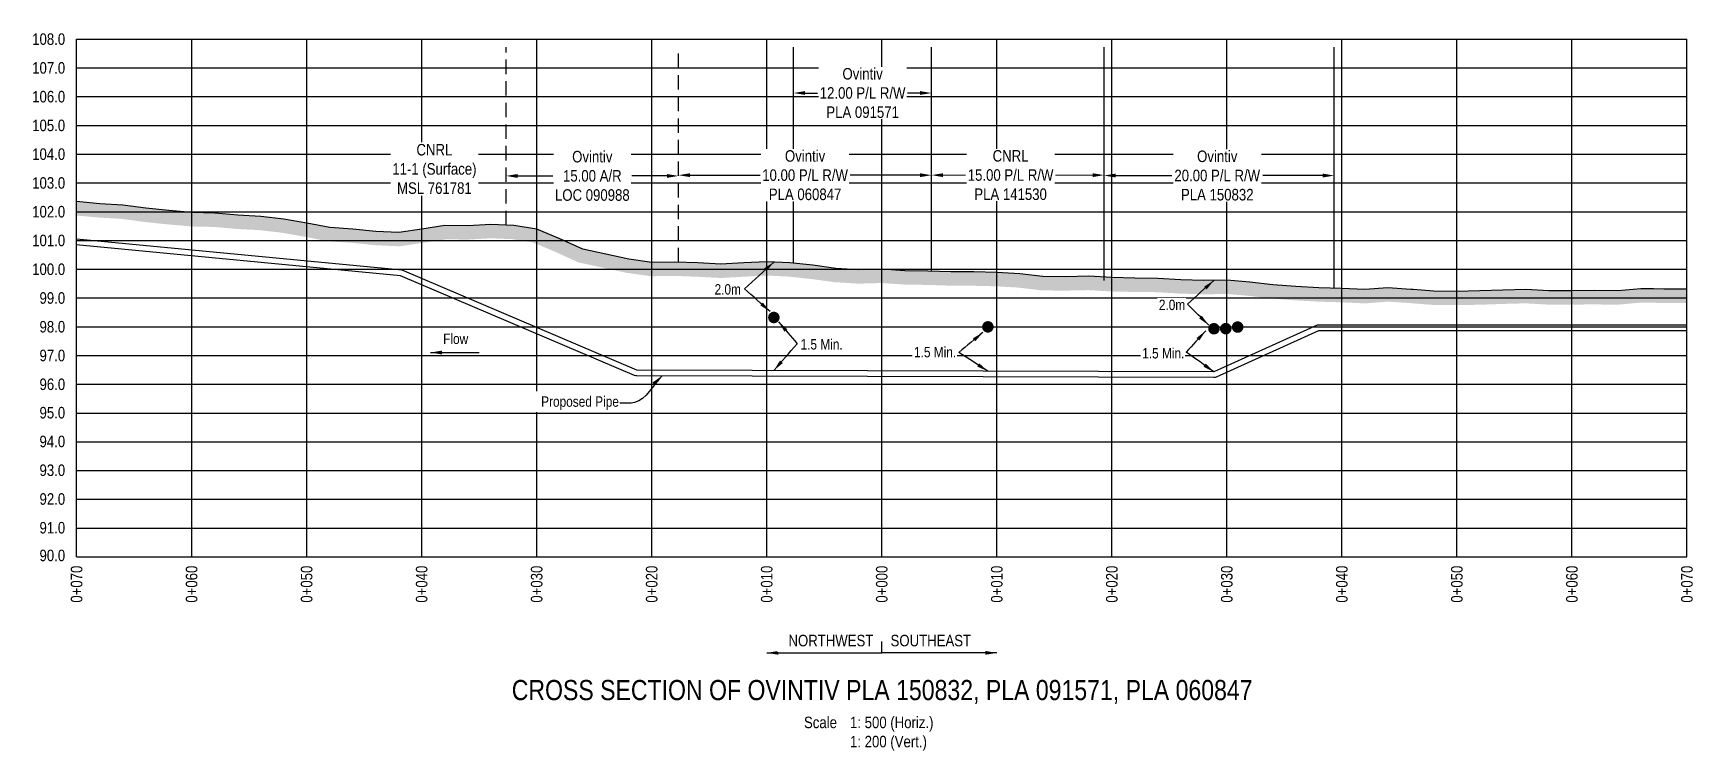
# Model space of a CAD drawing. Extents: x 391873 to 399328, y 6054492 to 6062838.
# Drawn here: x 396068 to 397510, y 6056277 to 6056900 of the extents above; entities that cross this region are included whole.
import ezdxf
from ezdxf.enums import TextEntityAlignment as Align

# ---------------------------------------------------------------- set-up
doc = ezdxf.new("R2010")
doc.units = 0
doc.header["$LTSCALE"] = 5
doc.header["$PDSIZE"] = 0.5
doc.linetypes.add('foc-ACCESSROAD', pattern=[3.75, 2.5, -1.25])
doc.linetypes.add('foc-TOPO', pattern=[1, 0.2, -0.8])
doc.layers.get('Defpoints').update_dxf_attribs({"color": 9})
doc.layers.add('C-RW-T', color=13, linetype='Continuous', lineweight=9)
doc.layers.add('C-WS-T', color=13, linetype='Continuous', lineweight=9)
for name, color, linetype in [('CG-NOTES', 7, 'Continuous'), ('DETAIL-T', 7, 'Continuous'), ('F-AR', 190, 'foc-ACCESSROAD'), ('F-RW', 190, 'Continuous'), ('L-DETAIL-T', 3, 'Continuous'), ('L-MON', 1, 'Continuous'), ('P-CROSSINGS-GRID', 8, 'Continuous'), ('P-CROSSINGS-GROUND', 48, 'foc-TOPO'), ('P-CROSSINGS-LINE', 3, 'Continuous'), ('P-PROPOSED', 10, 'Continuous'), ('S-T7', 7, 'Continuous')]:
    doc.layers.add(name, color=color, linetype=linetype)
doc.styles.add('140', font='ARIALN.TTF', dxfattribs={"height": 15})
doc.styles.add('80', font='ARIALN.TTF', dxfattribs={"height": 10})
doc.styles.add('80CG', font='ARIALN.TTF', dxfattribs={"height": 10})
doc.styles.add('80L', font='ARIALN.TTF', dxfattribs={"height": 10})
doc.dimstyles.new('Compass 5 000', dxfattribs={"dimscale": 5, "dimtxt": 9, "dimasz": 2, "dimexe": 0.2, "dimexo": 0.0625, "dimgap": 0.5, "dimtad": 0, "dimtih": 1, "dimtoh": 1, "dimzin": 0, "dimdsep": 46, "dimtxsty": '80CG', "dimcen": 0.1, "dimse1": 1, "dimse2": 1, "dimclrd": 256, "dimclrt": 256, "dimaunit": 1, "dimadec": 4, "dimazin": 0, "dimtfac": 0.06, "dimtofl": 0, "dimtmove": 0, "dimatfit": 1, "dimfxl": 0.2, "dimtolj": 1, "dimtzin": 0, "dimlwd": -1, "dimarcsym": 0})

# ---------------------------------------------------------------- blocks, each defined once
blk = doc.blocks.new('*D198')
at = {"layer": 'Defpoints', "color": 0, "transparency": 16777216}
for p in [(396478.7, 6056776.2), (396478.7, 6056768.5), (396628.6, 6056768.5)]:
    blk.add_point(p, dxfattribs=at)
at = {"layer": 'F-RW', "transparency": 16777216}
for p, q in [((396488.7, 6056776.2), (396519.3, 6056776.2)), ((396618.6, 6056776.2), (396588, 6056776.2))]:
    blk.add_line(p, q, dxfattribs=at)
for points in [[(396488.7, 6056777.8), (396488.7, 6056774.5), (396478.7, 6056776.2)], [(396618.6, 6056777.8), (396618.6, 6056774.5), (396628.6, 6056776.2)]]:
    blk.add_solid(points, dxfattribs=at)
at = {"layer": 'F-RW', "transparency": 16777216, "insert": (396553.7, 6056776.2), "char_height": 10, "attachment_point": 5, "style": '80CG', "bg_fill": 3, "box_fill_scale": 1.1, "bg_fill_color": 256, "bg_fill_true_color": 13158600, "bg_fill_transparency": 0}
blk.add_mtext('\\A1;Ovintiv\\P15.00 A/R\\PLOC 090988', dxfattribs=at)
blk = doc.blocks.new('*D199')
at = {"layer": 'C-RW-T', "transparency": 16777216}
for p, q in [((396858.5, 6056776.9), (396878.1, 6056776.9)), ((396988.5, 6056776.9), (396956.3, 6056776.9))]:
    blk.add_line(p, q, dxfattribs=at)
for points in [[(396858.5, 6056778.5), (396858.5, 6056775.2), (396848.5, 6056776.9)], [(396988.5, 6056778.5), (396988.5, 6056775.2), (396998.5, 6056776.9)]]:
    blk.add_solid(points, dxfattribs=at)
at = {"layer": 'Defpoints', "color": 0, "transparency": 16777216}
for p in [(396848.5, 6056849.3), (396998.5, 6056849.3), (396998.5, 6056776.9)]:
    blk.add_point(p, dxfattribs=at)
at = {"layer": 'C-RW-T', "transparency": 16777216, "insert": (396917.2, 6056776.9), "char_height": 10, "attachment_point": 5, "style": '80CG', "bg_fill": 3, "box_fill_scale": 1.1, "bg_fill_color": 256, "bg_fill_true_color": 13158600, "bg_fill_transparency": 0}
blk.add_mtext('\\A1;CNRL\\P15.00 P/L R/W\\PPLA 141530', dxfattribs=at)
blk = doc.blocks.new('*D200')
at = {"layer": 'Defpoints', "color": 0, "transparency": 16777216}
for p in [(396998.5, 6056776.5), (396998.5, 6056771.9), (397198.4, 6056771.9)]:
    blk.add_point(p, dxfattribs=at)
at = {"layer": 'F-RW', "transparency": 16777216}
for p, q in [((397008.5, 6056776.5), (397057.3, 6056776.5)), ((397188.4, 6056776.5), (397136.3, 6056776.5))]:
    blk.add_line(p, q, dxfattribs=at)
for points in [[(397008.5, 6056778.2), (397008.5, 6056774.8), (396998.5, 6056776.5)], [(397188.4, 6056778.2), (397188.4, 6056774.8), (397198.4, 6056776.5)]]:
    blk.add_solid(points, dxfattribs=at)
at = {"layer": 'F-RW', "transparency": 16777216, "insert": (397096.8, 6056776.5), "char_height": 10, "attachment_point": 5, "style": '80CG', "bg_fill": 3, "box_fill_scale": 1.1, "bg_fill_color": 256, "bg_fill_true_color": 13158600, "bg_fill_transparency": 0}
blk.add_mtext('\\A1;Ovintiv\\P20.00 P/L R/W\\PPLA 150832', dxfattribs=at)
blk = doc.blocks.new('*D201')
at = {"layer": 'Defpoints', "color": 0, "transparency": 16777216}
for p in [(396728.6, 6056848.8), (396728.6, 6056848.2), (396848.5, 6056848.8)]:
    blk.add_point(p, dxfattribs=at)
at = {"layer": 'F-RW', "transparency": 16777216}
for p, q in [((396738.6, 6056848.2), (396749.5, 6056848.2)), ((396838.5, 6056848.2), (396827.7, 6056848.2))]:
    blk.add_line(p, q, dxfattribs=at)
for points in [[(396738.6, 6056849.9), (396738.6, 6056846.6), (396728.6, 6056848.2)], [(396838.5, 6056849.9), (396838.5, 6056846.6), (396848.5, 6056848.2)]]:
    blk.add_solid(points, dxfattribs=at)
at = {"layer": 'F-RW', "transparency": 16777216, "insert": (396788.6, 6056848.2), "char_height": 10, "attachment_point": 5, "style": '80CG', "bg_fill": 3, "box_fill_scale": 1.1, "bg_fill_color": 256, "bg_fill_true_color": 13158600, "bg_fill_transparency": 0}
blk.add_mtext('\\A1;Ovintiv\\P12.00 P/L R/W\\PPLA 091571', dxfattribs=at)
blk = doc.blocks.new('PLIA')
at = {"color": 255, "const_width": 1}
blk.add_lwpolyline([(-0.5, 0, 1), (0.5, 0, 1)], format="xyb", close=True, dxfattribs=at)
blk = doc.blocks.new('PLIAA')
blk.add_blockref('PLIA', (0, 0))
blk = doc.blocks.new('PLIB')
at = {"color": 1}
blk.add_circle((0, 0), 0.8, dxfattribs=at)
blk = doc.blocks.new('PLIBB')
blk.add_blockref('PLIB', (0, 0))
blk = doc.blocks.new('PLICC')
for name in ['PLIAA', 'PLIBB']:
    blk.add_blockref(name, (0, 0))
blk = doc.blocks.new('PLI')
blk.add_blockref('PLICC', (0, 0))
blk = doc.blocks.new('*D215')
at = {"layer": 'Defpoints', "color": 0, "transparency": 16777216}
for p in [(396628.6, 6056776.8), (396628.6, 6056775.8), (396848.5, 6056775.8)]:
    blk.add_point(p, dxfattribs=at)
at = {"layer": 'F-RW', "transparency": 16777216}
for p, q in [((396638.6, 6056776.8), (396699.5, 6056776.8)), ((396838.5, 6056776.8), (396777.7, 6056776.8))]:
    blk.add_line(p, q, dxfattribs=at)
for points in [[(396638.6, 6056778.5), (396638.6, 6056775.2), (396628.6, 6056776.8)], [(396838.5, 6056778.5), (396838.5, 6056775.2), (396848.5, 6056776.8)]]:
    blk.add_solid(points, dxfattribs=at)
at = {"layer": 'F-RW', "transparency": 16777216, "insert": (396738.6, 6056776.8), "char_height": 10, "attachment_point": 5, "style": '80CG', "bg_fill": 3, "box_fill_scale": 1.1, "bg_fill_color": 256, "bg_fill_true_color": 13158600, "bg_fill_transparency": 0}
blk.add_mtext('\\A1;Ovintiv\\P10.00 P/L R/W\\PPLA 060847', dxfattribs=at)

msp = doc.modelspace()

# ---------------------------------------------------------------- hatches: boundary and pattern name
at = {"layer": 'P-CROSSINGS-GROUND', "linetype": 'ByBlock'}
h = msp.add_hatch(dxfattribs=at)
h.set_pattern_fill('EARTH', color=256, scale=2.499033, angle=45)
h.set_pattern_definition([(45, (-2901.973, 984.557), (2e-15, 22.44196021), [15.86886225, -15.86886225]), (45, (-2906.181, 988.765), (2e-15, 22.44196021), [15.86886225, -15.86886225]), (45, (-2910.389, 992.972), (2e-15, 22.44196021), [15.86886225, -15.86886225]), (135, (-2910.389, 995.778), (-22.44196021, 2e-15), [15.86886225, -15.86886225]), (135, (-2906.181, 999.986), (-22.44196021, 2e-15), [15.86886225, -15.86886225]), (135, (-2901.973, 1004.193), (-22.44196021, 2e-15), [15.86886225, -15.86886225])])
h.paths.add_polyline_path([(397505.132, 6056665.833), (397484.863, 6056665.658), (397475.543, 6056666.007), (397465.487, 6056666.164), (397445.55, 6056664.376), (397425.044, 6056664.509), (397405.113, 6056664.432), (397384.753, 6056664.335), (397364.889, 6056665.496), (397345.458, 6056664.987), (397325.427, 6056664.283), (397305.165, 6056663.884), (397284.581, 6056664.087), (397266.23, 6056665.538), (397264.292, 6056665.673), (397245.19, 6056666.987), (397225.338, 6056665.417), (397204.692, 6056666.354), (397184.643, 6056666.958), (397164.368, 6056668.071), (397143.996, 6056669.647), (397123.962, 6056672.031), (397104.786, 6056673.648), (397085.109, 6056673.294), (397064.64, 6056673.942), (397044.783, 6056675.166), (397025.025, 6056675.344), (397004.735, 6056675.802), (396985.001, 6056676.959), (396965.318, 6056676.556), (396944.485, 6056676.701), (396924.183, 6056679.142), (396904.77, 6056680.286), (396885.095, 6056680.739), (396865.051, 6056680.856), (396845.006, 6056681.491), (396824.799, 6056681.787), (396805.054, 6056683.119), (396785.098, 6056682.591), (396764.133, 6056683.877), (396743.88, 6056686.647), (396724.396, 6056688.703), (396705.348, 6056689.67), (396686, 6056688.654), (396665.364, 6056687.482), (396644.82, 6056688.611), (396625.236, 6056689.304), (396604.617, 6056689.03), (396583.276, 6056692.027), (396562.85, 6056696.456), (396541.602, 6056701.069), (396520.594, 6056710.619), (396502.109, 6056718.414), (396484.23, 6056721.211), (396465.515, 6056722.029), (396445.738, 6056720.885), (396426.293, 6056721.038), (396407.231, 6056718.181), (396386.075, 6056715.014), (396364.579, 6056716.02), (396344.487, 6056718.071), (396323.939, 6056719.376), (396303.301, 6056723.441), (396283.781, 6056726.849), (396264.504, 6056729.068), (396244.671, 6056730.119), (396224.87, 6056731.865), (396204.873, 6056732.285), (396184.387, 6056734.109), (396164.112, 6056736.217), (396144.404, 6056738.916), (396124.677, 6056740.017), (396104.469, 6056741.879), (396105.57, 6056753.824), (396125.562, 6056751.981), (396145.554, 6056750.866), (396165.546, 6056748.127), (396185.539, 6056746.049), (396205.531, 6056744.269), (396225.523, 6056743.849), (396245.516, 6056742.087), (396265.508, 6056741.027), (396285.5, 6056738.726), (396305.492, 6056735.235), (396325.485, 6056731.297), (396345.477, 6056730.028), (396365.469, 6056727.987), (396385.461, 6056727.052), (396405.454, 6056730.044), (396425.446, 6056733.04), (396445.438, 6056732.883), (396465.431, 6056734.04), (396485.423, 6056733.165), (396505.415, 6056730.038), (396525.407, 6056721.607), (396545.4, 6056712.519), (396565.392, 6056708.179), (396585.384, 6056703.844), (396605.376, 6056701.036), (396625.369, 6056701.302), (396645.361, 6056700.595), (396665.353, 6056699.496), (396685.345, 6056700.631), (396705.338, 6056701.681), (396725.33, 6056700.666), (396745.322, 6056698.557), (396765.315, 6056695.823), (396785.307, 6056694.596), (396805.299, 6056695.125), (396825.291, 6056693.777), (396845.284, 6056693.483), (396865.276, 6056692.851), (396885.268, 6056692.733), (396905.26, 6056692.273), (396925.253, 6056691.095), (396945.245, 6056688.692), (396965.237, 6056688.553), (396985.229, 6056688.962), (397005.222, 6056687.789), (397025.214, 6056687.338), (397045.206, 6056687.158), (397065.199, 6056685.926), (397085.191, 6056685.293), (397105.183, 6056685.653), (397125.175, 6056683.966), (397145.168, 6056681.587), (397165.16, 6056680.041), (397185.152, 6056678.943), (397205.144, 6056678.341), (397225.137, 6056677.434), (397245.129, 6056679.015), (397265.121, 6056677.64), (397267.121, 6056677.5), (397285.113, 6056676.077), (397305.106, 6056675.88), (397325.098, 6056676.275), (397345.09, 6056676.977), (397365.083, 6056677.501), (397385.075, 6056676.332), (397405.067, 6056676.427), (397425.059, 6056676.504), (397445.052, 6056676.374), (397465.044, 6056678.167), (397475.861, 6056677.999), (397485.036, 6056677.655), (397505.028, 6056677.828)])

# ---------------------------------------------------------------- linework, layer by layer
at = {"layer": 'CG-NOTES'}
msp.add_line((396805.299, 6056361.807), (396805.299, 6056371.803), dxfattribs=at)
at = {"layer": 'F-AR'}
for p, q in [((396478.685, 6056733.46), (396478.685, 6056888.06)), ((396628.627, 6056701.187), (396628.627, 6056888.06))]:
    msp.add_line(p, q, dxfattribs=at)
at = {"layer": 'F-RW'}
for p, q in [((396728.589, 6056700.323), (396728.589, 6056888.06)), ((396728.589, 6056700.323), (396728.589, 6056888.06)), ((396848.542, 6056693.38), (396848.542, 6056888.06)), ((396998.484, 6056685.441), (396998.484, 6056888.06)), ((397198.407, 6056678.544), (397198.407, 6056888.06))]:
    msp.add_line(p, q, dxfattribs=at)
at = {"layer": 'P-CROSSINGS-GRID', "color": 8}
for p, q in [((396105.57, 6056895.048), (397505.028, 6056895.048)), ((396105.57, 6056445.222), (396105.57, 6056895.048)), ((396205.531, 6056445.222), (396205.531, 6056895.048)), ((396305.492, 6056445.222), (396305.492, 6056895.048)), ((396405.454, 6056445.222), (396405.454, 6056895.048)), ((396505.415, 6056445.222), (396505.415, 6056895.048)), ((396605.376, 6056445.222), (396605.376, 6056895.048)), ((396705.338, 6056445.222), (396705.338, 6056895.048)), ((396905.26, 6056445.222), (396905.26, 6056895.048)), ((397005.222, 6056445.222), (397005.222, 6056895.048)), ((397105.183, 6056445.222), (397105.183, 6056895.048)), ((397205.144, 6056445.222), (397205.144, 6056895.048)), ((397305.106, 6056445.222), (397305.106, 6056895.048)), ((397405.067, 6056445.222), (397405.067, 6056895.048)), ((397505.028, 6056445.222), (397505.028, 6056895.048)), ((396105.57, 6056870.058), (397505.028, 6056870.058)), ((396105.57, 6056845.067), (397505.028, 6056845.067)), ((396105.57, 6056820.077), (397505.028, 6056820.077)), ((396105.57, 6056795.087), (397505.028, 6056795.087)), ((396105.57, 6056770.096), (397505.028, 6056770.096)), ((396105.57, 6056745.106), (397505.028, 6056745.106)), ((396105.57, 6056720.116), (397505.028, 6056720.116)), ((396105.57, 6056670.135), (397505.028, 6056670.135)), ((396105.57, 6056645.145), (397505.028, 6056645.145)), ((396105.57, 6056620.154), (397505.028, 6056620.154)), ((396105.57, 6056595.164), (397505.028, 6056595.164)), ((396105.57, 6056570.174), (397505.028, 6056570.174)), ((396105.57, 6056545.183), (397505.028, 6056545.183)), ((396105.57, 6056520.193), (397505.028, 6056520.193)), ((396105.57, 6056495.203), (397505.028, 6056495.203)), ((396105.57, 6056470.212), (397505.028, 6056470.212)), ((396105.57, 6056445.222), (397505.028, 6056445.222))]:
    msp.add_line(p, q, dxfattribs=at)
at = {"layer": 'P-CROSSINGS-GRID'}
for p, q in [((396805.299, 6056445.222), (396805.299, 6056895.048)), ((396105.57, 6056695.125), (397505.028, 6056695.125))]:
    msp.add_line(p, q, dxfattribs=at)
at = {"layer": 'P-CROSSINGS-LINE', "flags": 128}
msp.add_lwpolyline([(397505.028, 6056677.828), (397485.036, 6056677.655), (397475.861, 6056677.999), (397465.044, 6056678.167), (397445.052, 6056676.374), (397425.059, 6056676.504), (397405.067, 6056676.427), (397385.075, 6056676.332), (397365.083, 6056677.501), (397345.09, 6056676.977), (397325.098, 6056676.275), (397305.106, 6056675.88), (397285.113, 6056676.077), (397267.121, 6056677.5), (397265.121, 6056677.64), (397245.129, 6056679.015), (397225.137, 6056677.434), (397205.144, 6056678.341), (397185.152, 6056678.943), (397165.16, 6056680.041), (397145.168, 6056681.587), (397125.175, 6056683.966), (397105.183, 6056685.653), (397085.191, 6056685.293), (397065.199, 6056685.926), (397045.206, 6056687.158), (397025.214, 6056687.338), (397005.222, 6056687.789), (396985.229, 6056688.962), (396965.237, 6056688.553), (396945.245, 6056688.692), (396925.253, 6056691.095), (396905.26, 6056692.273), (396885.268, 6056692.733), (396865.276, 6056692.851), (396845.284, 6056693.483), (396825.291, 6056693.777), (396805.299, 6056695.125), (396785.307, 6056694.596), (396765.315, 6056695.823), (396745.322, 6056698.557), (396725.33, 6056700.666), (396705.338, 6056701.681), (396685.345, 6056700.631), (396665.353, 6056699.496), (396645.361, 6056700.595), (396625.369, 6056701.302), (396605.376, 6056701.036), (396585.384, 6056703.844), (396565.392, 6056708.179), (396545.4, 6056712.519), (396525.407, 6056721.607), (396505.415, 6056730.038), (396485.423, 6056733.165), (396465.431, 6056734.04), (396445.438, 6056732.883), (396425.446, 6056733.04), (396405.454, 6056730.044), (396385.461, 6056727.052), (396365.469, 6056727.987), (396345.477, 6056730.028), (396325.485, 6056731.297), (396305.492, 6056735.235), (396285.5, 6056738.726), (396265.508, 6056741.027), (396245.516, 6056742.087), (396225.523, 6056743.849), (396205.531, 6056744.269), (396185.539, 6056746.049), (396165.546, 6056748.127), (396145.554, 6056750.866), (396125.562, 6056751.981), (396105.57, 6056753.824)], dxfattribs=at)
at = {"layer": 'P-PROPOSED', "flags": 128}
msp.add_lwpolyline([(397505.028, 6056641.461), (397184.848, 6056641.483), (397095.978, 6056601.371, -0.10719381), (397093.905, 6056600.928), (396592.417, 6056602.515, -0.10016757), (396590.474, 6056602.915), (396387.13, 6056689.488), (396105.098, 6056716.221)], format="xyb", dxfattribs=at)

# ---------------------------------------------------------------- block references
at = {"layer": 'L-MON', "xscale": 4.998066850000016, "yscale": 4.998066850000016, "zscale": 4.998066850000016}
for p in [(396711.494, 6056653.197), (396897.473, 6056645.031), (397093.921, 6056643.413), (397104.221, 6056643.466), (397114.521, 6056644.866)]:
    msp.add_blockref('PLI', p, dxfattribs=at)

# ---------------------------------------------------------------- texts
at = {"style": '80'}
for s, p in [('0+070', (396105.483, 6056437.557)), ('0+060', (396205.444, 6056437.557)), ('0+050', (396305.405, 6056437.557)), ('0+040', (396405.367, 6056437.557)), ('0+030', (396505.328, 6056437.557)), ('0+020', (396605.289, 6056437.557)), ('0+010', (396705.251, 6056437.557)), ('0+000', (396805.212, 6056437.557)), ('0+010', (396905.173, 6056437.557)), ('0+020', (397005.135, 6056437.557)), ('0+030', (397105.096, 6056437.557)), ('0+040', (397205.057, 6056437.557)), ('0+050', (397305.019, 6056437.557)), ('0+060', (397404.98, 6056437.557)), ('0+070', (397504.941, 6056437.557))]:
    msp.add_text(s, height=9.9961, rotation=90, dxfattribs=at).set_placement(p, align=Align.MIDDLE_RIGHT)
at = {"layer": 'DETAIL-T', "insert": (396737.67, 6056306.368), "char_height": 9.99613, "attachment_point": 1, "style": '80L'}
msp.add_mtext_dynamic_manual_height_columns('Scale^I1: 500 (Horiz.)\\P^I1: 200 (Vert.)', width=217.1051, gutter_width=45, heights=[0], dxfattribs=at)
at = {"layer": 'L-DETAIL-T', "insert": (396805.58, 6056338.229), "char_height": 17.49323, "width": 761.7869, "attachment_point": 2, "rotation": 0, "style": '140'}
msp.add_mtext('CROSS SECTION OF OVINTIV PLA 150832, PLA 091571, PLA 060847', dxfattribs=at)
at = {"layer": 'S-T7', "style": '80'}
for s, p in [('108.0', (396095.574, 6056895.048)), ('107.0', (396095.574, 6056870.058)), ('106.0', (396095.574, 6056845.067)), ('105.0', (396095.574, 6056820.077)), ('104.0', (396095.574, 6056795.087)), ('103.0', (396095.574, 6056770.096)), ('102.0', (396095.574, 6056745.106)), ('101.0', (396095.574, 6056720.116)), ('100.0', (396095.574, 6056695.125)), ('99.0', (396095.574, 6056670.135)), ('98.0', (396095.574, 6056645.145)), ('97.0', (396095.574, 6056620.154)), ('96.0', (396095.574, 6056595.164)), ('95.0', (396095.574, 6056570.468)), ('94.0', (396095.574, 6056545.477)), ('93.0', (396095.574, 6056520.487)), ('92.0', (396095.574, 6056495.497)), ('91.0', (396095.574, 6056470.506)), ('90.0', (396095.574, 6056446.438))]:
    msp.add_text(s, height=9.9961, dxfattribs=at).set_placement(p, align=Align.MIDDLE_RIGHT)

# ---------------------------------------------------------------- leaders
at = {"layer": 'CG-NOTES', "path_type": 1}
for points in [[(396705.338, 6056361.807), (396805.299, 6056361.807)], [(396905.26, 6056361.807), (396805.299, 6056361.807)]]:
    msp.add_leader(points, dimstyle='Compass 5 000', override={"dimgap": 0.5, "dimtad": 0}, dxfattribs=at)

# ---------------------------------------------------------------- next in the draw order: texts
at = {"insert": (396509.223, 6056584.646), "char_height": 8.99652, "attachment_point": 1, "style": '80L', "bg_fill": 3, "box_fill_scale": 1.5, "bg_fill_color": 256, "bg_fill_transparency": 0}
msp.add_mtext_dynamic_manual_height_columns('Proposed Pipe', width=67.2769, gutter_width=45, heights=[0], dxfattribs=at)
at = {"color": 3, "insert": (396797.934, 6056377.481), "char_height": 9.9961, "width": 78.40099, "attachment_point": 3, "style": '80', "bg_fill": 2}
msp.add_mtext('NORTHWEST', dxfattribs=at)
at = {"layer": 'C-WS-T', "insert": (396416.462, 6056782.212), "char_height": 9.99606, "attachment_point": 5, "style": '80CG', "bg_fill": 3, "box_fill_scale": 1.15, "bg_fill_color": 256, "bg_fill_true_color": 256, "bg_fill_transparency": 0}
msp.add_mtext('\\A1;CNRL\\P11-1 (Surface)\\PMSL 761781', dxfattribs=at)

# ---------------------------------------------------------------- next in the draw order: dimensions: what is measured, and where the dimension line sits
at = {"layer": 'F-RW'}
for p1, p2, distance, text, picture, middle in [((396848.542, 6056848.8), (396728.589, 6056848.8), 0.576, 'Ovintiv\\P12.00 P/L R/W\\PPLA 091571', '*D201', (396788.566, 6056848.224)), ((396628.627, 6056768.509), (396478.685, 6056768.509), -7.657, 'Ovintiv\\P15.00 A/R\\PLOC 090988', '*D198', (396553.656, 6056776.166))]:
    dim = msp.add_aligned_dim(p1=p1, p2=p2, distance=distance, text=text, dimstyle='Compass 5 000', override={"dimtfill": 1}, dxfattribs=at)
    dim.commit()
    dim.dimension.update_dxf_attribs({"geometry": picture, "text_midpoint": middle})
dim = msp.add_linear_dim(base=(396998.484, 6056776.502), p1=(397198.407, 6056771.891), p2=(396998.484, 6056771.891), angle=180, text='Ovintiv\\P20.00 P/L R/W\\PPLA 150832', dimstyle='Compass 5 000', override={"dimtfill": 1}, dxfattribs=at)
dim.commit()
dim.dimension.update_dxf_attribs({"geometry": '*D200', "text_midpoint": (397096.795, 6056776.502), "dimtype": 161})

# ---------------------------------------------------------------- next in the draw order: linework, layer by layer
at = {"layer": 'P-PROPOSED', "flags": 128}
msp.add_lwpolyline([(397505.028, 6056646.461), (397183.772, 6056646.483), (397093.921, 6056605.928), (396592.433, 6056607.515), (396388.374, 6056694.392), (396105.57, 6056721.199)], dxfattribs=at)

# ---------------------------------------------------------------- next in the draw order: texts
at = {"color": 3, "insert": (396812.886, 6056377.481), "char_height": 9.9961, "width": 71.76869, "attachment_point": 1, "style": '80', "bg_fill": 2}
msp.add_mtext('SOUTHEAST', dxfattribs=at)

# ---------------------------------------------------------------- next in the draw order: dimensions: what is measured, and where the dimension line sits
at = {"layer": 'F-RW'}
dim = msp.add_aligned_dim(p1=(396848.542, 6056775.792), p2=(396628.627, 6056775.792), distance=-1.051, text='Ovintiv\\P10.00 P/L R/W\\PPLA 060847', dimstyle='Compass 5 000', override={"dimtfill": 1}, dxfattribs=at)
dim.commit()
dim.dimension.update_dxf_attribs({"geometry": '*D215', "text_midpoint": (396738.585, 6056776.843)})

# ---------------------------------------------------------------- next in the draw order: leaders
at = {"path_type": 1}
msp.add_leader([(396614.282, 6056602.446), (396590.458, 6056579.296), (396577.712, 6056578.787)], dimstyle='Compass 5 000', override={"dimgap": 0.5, "dimtad": 0}, dxfattribs=at)

# ---------------------------------------------------------------- next in the draw order: texts
at = {"char_height": 8.9965, "style": '80L', "bg_fill": 3, "box_fill_scale": 1.15, "bg_fill_color": 256, "bg_fill_true_color": 256, "bg_fill_transparency": 0}
for s, width, insert, attachment_point in [('2.0m', 22.34443, (396682.833, 6056682.137), 3), ('2.0m', 22.34443, (397046.049, 6056668.629), 1), ('1.5 Min.', 35.88741, (396734.639, 6056634.37), 1), ('1.5 Min.', 35.88741, (396833.262, 6056627.623), 1), ('1.5 Min.', 35.88741, (397031.546, 6056626.623), 1)]:
    msp.add_mtext_dynamic_manual_height_columns(s, width=width, gutter_width=45, heights=[0], dxfattribs=dict(at, insert=insert, attachment_point=attachment_point))
at = {"insert": (396445.856, 6056639.092), "char_height": 8.9965, "attachment_point": 3, "rotation": 359.666704, "style": '80L', "bg_fill": 3, "box_fill_scale": 1.5, "bg_fill_color": 256, "bg_fill_transparency": 0}
msp.add_mtext_dynamic_manual_height_columns('Flow', width=28.55952, gutter_width=45, heights=[0], dxfattribs=at)

# ---------------------------------------------------------------- next in the draw order: dimensions: what is measured, and where the dimension line sits
at = {"layer": 'C-RW-T'}
dim = msp.add_linear_dim(base=(396998.484, 6056776.86), p1=(396848.542, 6056849.264), p2=(396998.484, 6056849.264), angle=0, text='CNRL\\P15.00 P/L R/W\\PPLA 141530', dimstyle='Compass 5 000', override={"dimtfill": 1}, dxfattribs=at)
dim.commit()
dim.dimension.update_dxf_attribs({"geometry": '*D199', "text_midpoint": (396917.197, 6056776.86), "dimtype": 161})

# ---------------------------------------------------------------- next in the draw order: leaders
at = {"path_type": 1}
for points in [[(396711.494, 6056701.369), (396685.83, 6056678.141)], [(397093.921, 6056685.45), (397070.842, 6056664.715)], [(396708.28, 6056658.298), (396685.83, 6056678.141)], [(397089.387, 6056646.492), (397070.842, 6056664.715)], [(396715.492, 6056649.552), (396731.642, 6056630.375)], [(396893.153, 6056640.176), (396872.188, 6056622.771)], [(397086.787, 6056641.609), (397069.76, 6056623.138)], [(396413.051, 6056622.715), (396455.474, 6056622.87)], [(396711.467, 6056607.138), (396731.642, 6056630.375)], [(396897.47, 6056606.55), (396872.188, 6056622.771)], [(397093.921, 6056605.928), (397069.76, 6056623.138)]]:
    msp.add_leader(points, dimstyle='Compass 5 000', override={"dimgap": 0.5, "dimtad": 0}, dxfattribs=at)

doc.saveas('drawing.dxf')
